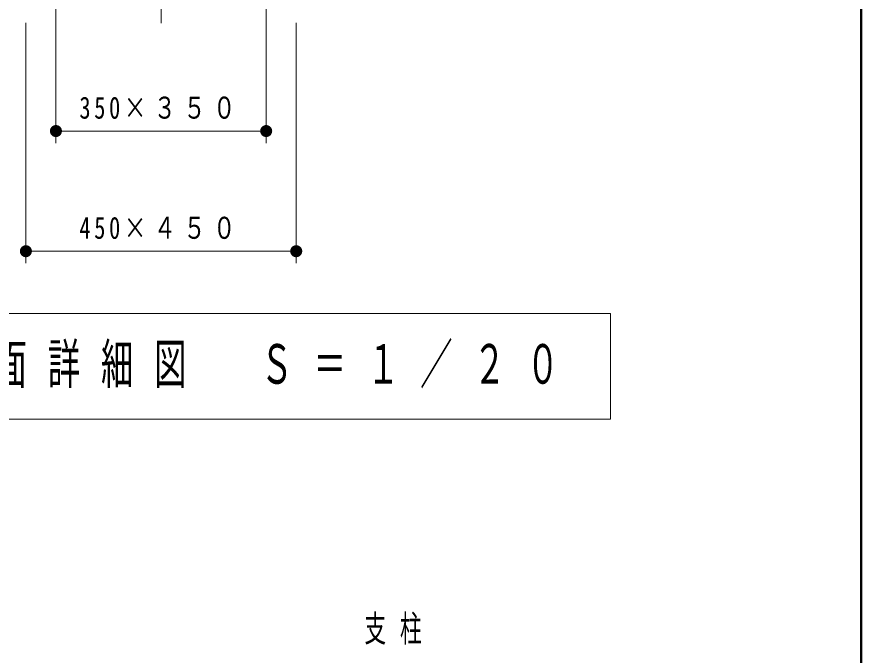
# Model space of a CAD drawing. Units: millimetres on the paper, scale 1:60. Extents: x -571 to 0, y -594 to 267.
# Drawn here: x -70.3 to 0, y -459.1 to -406 of the extents above; entities that cross this region are included whole.
import ezdxf

# ---------------------------------------------------------------- set-up
doc = ezdxf.new("R2010")
doc.units = ezdxf.units.MM
doc.linetypes.add('USER2', pattern=[6, 3, -1, 1, -1])
doc.layers.add('1_20', color=7, linetype='Continuous', lineweight=13)
doc.layers.add('NAKAMURA図枠', color=7, linetype='Continuous', lineweight=13)
doc.styles.add('ＭＳ ゴシック', font='')
doc.styles.get('ＭＳ ゴシック').set_extended_font_data('MS Gothic')

# ---------------------------------------------------------------- blocks, each defined once
blk = doc.blocks.new('filled_dot')
at = {"color": 0, "linetype": 'Continuous', "lineweight": -2, "const_width": 1.25}
blk.add_lwpolyline([(-0.625, 0, 1), (0.625, 0, 1)], format="xyb", close=True, dxfattribs=at)

msp = doc.modelspace()

# ---------------------------------------------------------------- linework, layer by layer
at = {"layer": '1_20', "linetype": 'USER2'}
msp.add_line((-58.271, -406.474), (-58.271, -359.644), dxfattribs=at)
at = {"layer": '1_20'}
for p, q in [((-67.021, -396.451), (-67.021, -416.451)), ((-49.521, -396.451), (-49.521, -416.451)), ((-69.521, -406.451), (-69.521, -426.451)), ((-47.021, -406.451), (-47.021, -426.451)), ((-49.521, -415.451), (-67.021, -415.451)), ((-47.021, -425.451), (-69.521, -425.451)), ((-20.871, -430.628), (-95.671, -430.628)), ((-20.871, -439.428), (-20.871, -430.628)), ((-95.671, -439.428), (-20.871, -439.428))]:
    msp.add_line(p, q, dxfattribs=at)
at = {"layer": 'NAKAMURA図枠', "lineweight": 50}
msp.add_line((0, -594), (0, -327), dxfattribs=at)

# ---------------------------------------------------------------- block references
at = {"layer": '1_20', "xscale": 0.4, "yscale": 0.4}
for p in [(-67.021, -415.451), (-69.521, -425.451)]:
    msp.add_blockref('filled_dot', p, dxfattribs=at)
at = {"layer": '1_20', "xscale": 0.4, "yscale": 0.4, "rotation": 180}
for p in [(-49.521, -415.451), (-47.021, -425.451)]:
    msp.add_blockref('filled_dot', p, dxfattribs=at)

# ---------------------------------------------------------------- texts
at = {"layer": '1_20', "style": 'ＭＳ ゴシック'}
for s, insert, char_height, attachment_point in [('\\T1.32;\\W0.75;350×３５０', (-58.271, -414.451), 1.833, 8), ('\\T1.32;\\W0.75;450×４５０', (-58.271, -424.451), 1.833, 8), ('\\T1.64;\\W0.6;基礎標準断面詳細図\u3000Ｓ＝１／２０', (-94.271, -435.028), 3.299, 4), ('\\T1.64;\\W0.6;支柱', (-41.337, -456.971), 2.199, 4)]:
    msp.add_mtext(s, dxfattribs=dict(at, insert=insert, char_height=char_height, attachment_point=attachment_point))

doc.saveas('drawing.dxf')
